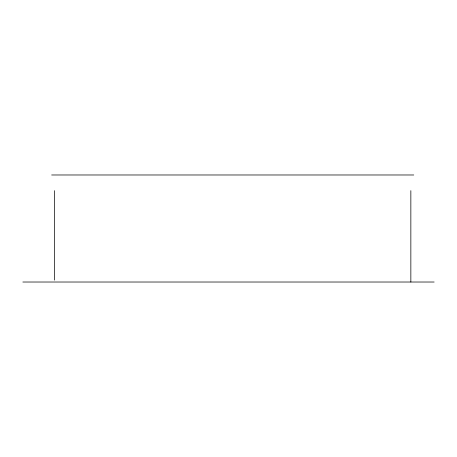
<?xml version="1.0" encoding="UTF-8"?>
<svg xmlns="http://www.w3.org/2000/svg" width="457" height="457" viewBox="0 0 457 457"><rect width="100%" height="100%" fill="white"/><g stroke="black" fill="none" stroke-linecap="round" stroke-linejoin="round"><path stroke-width="0.69" d="M51.652 174.98L413.762 174.98M22.85 282.02L434.15 282.02M410.849 190.655L410.849 282.02M54.474 190.655L54.474 280.112"/></g></svg>
